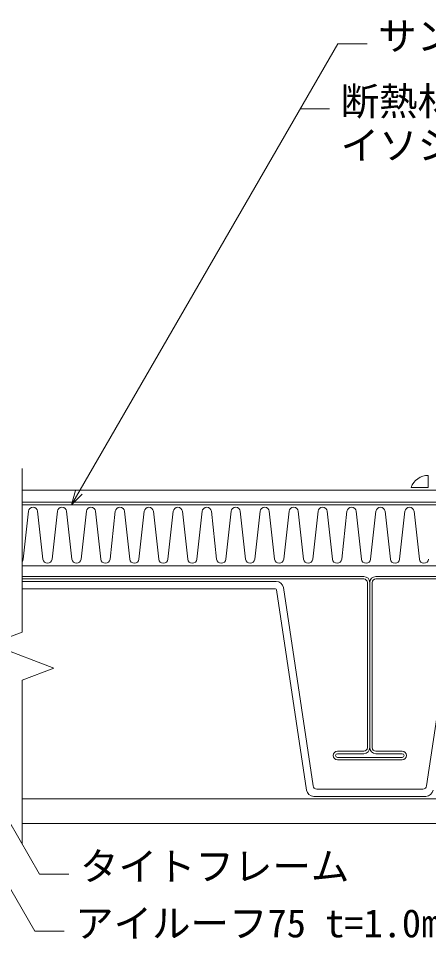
# Model space of a CAD drawing. Units: millimetres, scale not verified. Extents: x -840 to 840, y -594 to 594.
# Drawn here: x -18.2 to 149.5, y -365.7 to 11.6 of the extents above; entities that cross this region are included whole.
import ezdxf
from ezdxf.enums import TextEntityAlignment as Align

# ---------------------------------------------------------------- set-up
doc = ezdxf.new("R2010")
doc.units = ezdxf.units.MM
doc.header["$LTSCALE"] = 2
for name, color, linetype, lineweight in [('0-2_文字', 5, 'Continuous', 9), ('0-8_断熱材', 4, 'Continuous', 9), ('0-9_躯体', 4, 'Continuous', 9), ('0-A_鋼材(受け鋼鈑)', 7, 'Continuous', 9), ('0-B_IBｼｰﾄ', 7, 'Continuous', 9), ('0-C_寸法線', 7, 'Continuous', 9), ('0-E_IBリキッド', 7, 'Continuous', 9), ('1-0_破断線', 7, 'Continuous', 9)]:
    doc.layers.add(name, color=color, linetype=linetype, lineweight=lineweight)
doc.styles.add('ＭＳ ゴシック', font='')
doc.styles.get('ＭＳ ゴシック').set_extended_font_data('MS Gothic')

msp = doc.modelspace()

# ---------------------------------------------------------------- linework, layer by layer
at = {"layer": '0-8_断熱材', "color": 7}
for p, q in [((-16.735, -187.358), (598.183, -187.358)), ((598.183, -212.358), (-16.735, -212.358))]:
    msp.add_line(p, q, dxfattribs=at)
at = {"layer": '0-8_断熱材'}
for p, q in [((-14.133, -190.079), (-16.3, -209.637)), ((-10.378, -190.079), (-8.21, -209.637)), ((-2.288, -190.079), (-4.455, -209.637)), ((1.468, -190.079), (3.635, -209.637)), ((9.558, -190.079), (7.391, -209.637)), ((13.314, -190.079), (15.481, -209.637)), ((21.404, -190.079), (19.237, -209.637)), ((25.159, -190.079), (27.326, -209.637)), ((33.249, -190.079), (31.082, -209.637)), ((37.005, -190.079), (39.172, -209.637)), ((45.095, -190.079), (42.928, -209.637)), ((48.851, -190.079), (51.018, -209.637)), ((56.94, -190.079), (54.773, -209.637)), ((60.696, -190.079), (62.863, -209.637)), ((68.786, -190.079), (66.619, -209.637)), ((72.542, -190.079), (74.709, -209.637)), ((80.632, -190.079), (78.465, -209.637)), ((84.387, -190.079), (86.554, -209.637)), ((92.477, -190.079), (90.31, -209.637)), ((96.233, -190.079), (98.4, -209.637)), ((104.323, -190.079), (102.156, -209.637)), ((108.079, -190.079), (110.246, -209.637)), ((116.168, -190.079), (114.001, -209.637)), ((119.924, -190.079), (122.091, -209.637)), ((128.014, -190.079), (125.847, -209.637)), ((131.77, -190.079), (133.937, -209.637)), ((139.86, -190.079), (137.693, -209.637)), ((143.615, -190.079), (145.783, -209.637))]:
    msp.add_line(p, q, dxfattribs=at)
for centre, start, end in [((-12.255, -190.255), 5.35135, 174.64865), ((-0.41, -190.255), 5.35135, 174.64865), ((11.436, -190.255), 5.35135, 174.64865), ((23.281, -190.255), 5.35135, 174.64865), ((35.127, -190.255), 5.35135, 174.64865), ((46.973, -190.255), 5.35135, 174.64865), ((58.818, -190.255), 5.35135, 174.64865), ((70.664, -190.255), 5.35135, 174.64865), ((82.51, -190.255), 5.35135, 174.64865), ((94.355, -190.255), 5.35135, 174.64865), ((106.201, -190.255), 5.35135, 174.64865), ((118.046, -190.255), 5.35135, 174.64865), ((129.892, -190.255), 5.35135, 174.64865), ((141.738, -190.255), 5.35135, 174.64865), ((-18.178, -209.461), 319.91317, 354.64865), ((-6.333, -209.461), 185.35135, 354.64865), ((5.513, -209.461), 185.35135, 354.64865), ((17.359, -209.461), 185.35135, 354.64865), ((29.204, -209.461), 185.35135, 354.64865), ((41.05, -209.461), 185.35135, 354.64865), ((52.895, -209.461), 185.35135, 354.64865), ((64.741, -209.461), 185.35135, 354.64865), ((76.587, -209.461), 185.35135, 354.64865), ((88.432, -209.461), 185.35135, 354.64865), ((100.278, -209.461), 185.35135, 354.64865), ((112.124, -209.461), 185.35135, 354.64865), ((123.969, -209.461), 185.35135, 354.64865), ((135.815, -209.461), 185.35135, 354.64865), ((147.66, -209.461), 185.35135, 354.64865)]:
    msp.add_arc(centre, 1.886, start, end, dxfattribs=at)
at = {"layer": '0-9_躯体', "color": 7}
for p, q in [((-16.735, -307.758), (598.183, -307.758)), ((-16.735, -317.758), (598.183, -317.758))]:
    msp.add_line(p, q, dxfattribs=at)
at = {"layer": '0-A_鋼材(受け鋼鈑)'}
for p, q in [((-16.735, -216.758), (123.007, -216.758)), ((123.007, -217.758), (-16.735, -217.758)), ((87.201, -218.758), (-16.735, -218.758)), ((128.007, -216.758), (330.007, -216.758)), ((330.007, -217.758), (128.007, -217.758)), ((-16.735, -221.758), (86.899, -221.758)), ((87.393, -222.184), (99.639, -304.143)), ((102.29, -302.451), (90.168, -221.315)), ((124.507, -219.258), (124.507, -286.758)), ((125.507, -286.758), (125.507, -219.258)), ((126.507, -219.258), (126.507, -286.758)), ((160.845, -221.315), (148.723, -302.451)), ((112.257, -288.258), (123.007, -288.258)), ((123.007, -289.258), (112.257, -289.258)), ((138.757, -288.258), (128.007, -288.258)), ((128.007, -289.258), (138.757, -289.258)), ((112.257, -290.758), (138.757, -290.758)), ((138.757, -291.758), (112.257, -291.758)), ((147.235, -303.758), (103.778, -303.758)), ((102.614, -306.758), (148.399, -306.758))]:
    msp.add_line(p, q, dxfattribs=at)
for centre, radius, start, end in [((87.201, -221.758), 3, 8.49768, 90), ((123.007, -219.258), 2.5, 0, 90), ((123.007, -219.258), 1.5, 0, 90), ((128.007, -219.258), 2.5, 90, 180), ((128.007, -219.258), 1.5, 90, 180), ((86.899, -222.258), 0.5, 8.49768, 90), ((123.007, -286.758), 1.5, 270, 0), ((123.007, -286.758), 2.5, 270, 0), ((128.007, -286.758), 2.5, 180, 270), ((128.007, -286.758), 1.5, 180, 270), ((112.257, -290.008), 1.75, 90, 270), ((112.257, -290.008), 0.75, 90, 270), ((138.757, -290.008), 1.75, 270, 90), ((138.757, -290.008), 0.75, 270, 90), ((102.614, -303.758), 3, 187.38048, 270), ((103.778, -302.258), 1.5, 187.38048, 270), ((147.235, -302.258), 1.5, 270, 352.61952), ((148.399, -303.758), 3, 270, 352.61952)]:
    msp.add_arc(centre, radius, start, end, dxfattribs=at)
at = {"layer": '0-B_IBｼｰﾄ'}
for p, q in [((-16.735, -181.358), (598.183, -181.358)), ((-16.735, -186.358), (598.183, -186.358))]:
    msp.add_line(p, q, dxfattribs=at)
at = {"layer": '0-C_寸法線'}
for p, q in [((97.021, -25.44), (109.021, -25.44)), ((-80.493, -242.443), (-11.572, -361.82)), ((-50.236, -268.07), (-9.572, -338.504)), ((-9.572, -338.504), (2.428, -338.504)), ((-11.572, -361.82), (0.428, -361.82))]:
    msp.add_line(p, q, dxfattribs=at)
for points in [[(3.539, -187.358), (112.418, 1.228), (124.418, 1.228)], [(7.781, -183.115), (3.539, -187.358), (5.092, -181.562)]]:
    msp.add_lwpolyline(points, dxfattribs=at)
at = {"layer": '0-E_IBリキッド'}
for p, q in [((149.418, -180.358), (149.418, -175.358)), ((142.418, -180.358), (149.418, -180.358))]:
    msp.add_line(p, q, dxfattribs=at)
msp.add_arc((149.418, -182.758), 7.4, 90, 161.07536, dxfattribs=at)
at = {"layer": '1-0_破断線'}
for p, q in [((-16.735, -239.492), (-16.735, -172.558)), ((-29.673, -244.408), (-16.735, -239.492)), ((-29.673, -244.408), (-3.798, -254.24)), ((-3.798, -254.24), (-16.735, -259.157)), ((-16.735, -326.09), (-16.735, -259.157))]:
    msp.add_line(p, q, dxfattribs=at)

# ---------------------------------------------------------------- texts
at = {"layer": '0-2_文字', "color": 7, "style": 'ＭＳ ゴシック'}
for s, p in [('サンタックIB-HWCシート t=1.5㎜以上', (128.959, -4.831)), ('断熱材 t=25～150㎜', (113.562, -31.499)), ('イソシアヌレートボード両面アルミ面材付き', (113.562, -49.499)), ('タイトフレーム', (6.969, -344.563)), ('アイルーフ75 t=1.0㎜以上', (4.969, -367.879))]:
    msp.add_text(s, height=11.54, dxfattribs=at).set_placement(p, align=Align.BOTTOM_LEFT)

doc.saveas('drawing.dxf')
